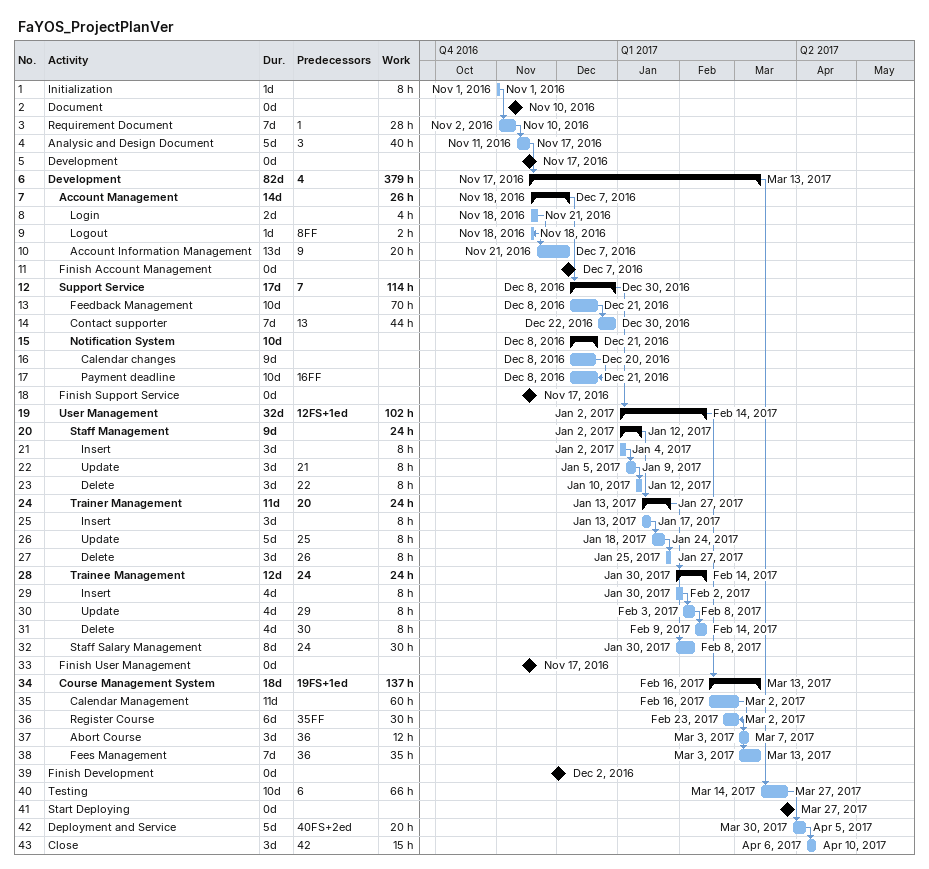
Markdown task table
FaYOS_ProjectPlanVer

| ID | Level | Task | Duration | Start | Finish | Predecessors | Work (h) |
|---|---|---|---|---|---|---|---|
| 1 | 1 | Initialization | 1d | 2016-11-01 | 2016-11-01 |  | 8 |
| 2 | 1 | Document | 0d | 2016-11-10 | 2016-11-10 |  |  |
| 3 | 1 | Requirement Document | 7d | 2016-11-02 | 2016-11-10 | 1 | 28 |
| 4 | 1 | Analysic and Design Document | 5d | 2016-11-11 | 2016-11-17 | 3 | 40 |
| 5 | 1 | Development | 0d | 2016-11-17 | 2016-11-17 |  |  |
| 6 | 1 | **Development** | 82d | 2016-11-17 | 2017-03-13 | 4 | 379 |
| 7 | 2 | **Account Management** | 14d | 2016-11-18 | 2016-12-07 |  | 26 |
| 8 | 3 | Login | 2d | 2016-11-18 | 2016-11-21 |  | 4 |
| 9 | 3 | Logout | 1d | 2016-11-18 | 2016-11-18 | 8FF | 2 |
| 10 | 3 | Account Information Management | 13d | 2016-11-21 | 2016-12-07 | 9 | 20 |
| 11 | 2 | Finish Account Management | 0d | 2016-12-07 | 2016-12-07 |  |  |
| 12 | 2 | **Support Service** | 17d | 2016-12-08 | 2016-12-30 | 7 | 114 |
| 13 | 3 | Feedback Management | 10d | 2016-12-08 | 2016-12-21 |  | 70 |
| 14 | 3 | Contact supporter | 7d | 2016-12-22 | 2016-12-30 | 13 | 44 |
| 15 | 3 | **Notification System** | 10d | 2016-12-08 | 2016-12-21 |  |  |
| 16 | 4 | Calendar changes | 9d | 2016-12-08 | 2016-12-20 |  |  |
| 17 | 4 | Payment deadline | 10d | 2016-12-08 | 2016-12-21 | 16FF |  |
| 18 | 2 | Finish Support Service | 0d | 2016-11-17 | 2016-11-17 |  |  |
| 19 | 2 | **User Management** | 32d | 2017-01-02 | 2017-02-14 | 12FS+1ed | 102 |
| 20 | 3 | **Staff Management** | 9d | 2017-01-02 | 2017-01-12 |  | 24 |
| 21 | 4 | Insert | 3d | 2017-01-02 | 2017-01-04 |  | 8 |
| 22 | 4 | Update | 3d | 2017-01-05 | 2017-01-09 | 21 | 8 |
| 23 | 4 | Delete | 3d | 2017-01-10 | 2017-01-12 | 22 | 8 |
| 24 | 3 | **Trainer Management** | 11d | 2017-01-13 | 2017-01-27 | 20 | 24 |
| 25 | 4 | Insert | 3d | 2017-01-13 | 2017-01-17 |  | 8 |
| 26 | 4 | Update | 5d | 2017-01-18 | 2017-01-24 | 25 | 8 |
| 27 | 4 | Delete | 3d | 2017-01-25 | 2017-01-27 | 26 | 8 |
| 28 | 3 | **Trainee Management** | 12d | 2017-01-30 | 2017-02-14 | 24 | 24 |
| 29 | 4 | Insert | 4d | 2017-01-30 | 2017-02-02 |  | 8 |
| 30 | 4 | Update | 4d | 2017-02-03 | 2017-02-08 | 29 | 8 |
| 31 | 4 | Delete | 4d | 2017-02-09 | 2017-02-14 | 30 | 8 |
| 32 | 3 | Staff Salary Management | 8d | 2017-01-30 | 2017-02-08 | 24 | 30 |
| 33 | 2 | Finish User Management | 0d | 2016-11-17 | 2016-11-17 |  |  |
| 34 | 2 | **Course Management System** | 18d | 2017-02-16 | 2017-03-13 | 19FS+1ed | 137 |
| 35 | 3 | Calendar Management | 11d | 2017-02-16 | 2017-03-02 |  | 60 |
| 36 | 3 | Register Course | 6d | 2017-02-23 | 2017-03-02 | 35FF | 30 |
| 37 | 3 | Abort Course | 3d | 2017-03-03 | 2017-03-07 | 36 | 12 |
| 38 | 3 | Fees Management | 7d | 2017-03-03 | 2017-03-13 | 36 | 35 |
| 39 | 1 | Finish Development | 0d | 2016-12-02 | 2016-12-02 |  |  |
| 40 | 1 | Testing | 10d | 2017-03-14 | 2017-03-27 | 6 | 66 |
| 41 | 1 | Start Deploying | 0d | 2017-03-27 | 2017-03-27 |  |  |
| 42 | 1 | Deployment and Service | 5d | 2017-03-30 | 2017-04-05 | 40FS+2ed | 20 |
| 43 | 1 | Close | 3d | 2017-04-06 | 2017-04-10 | 42 | 15 |
